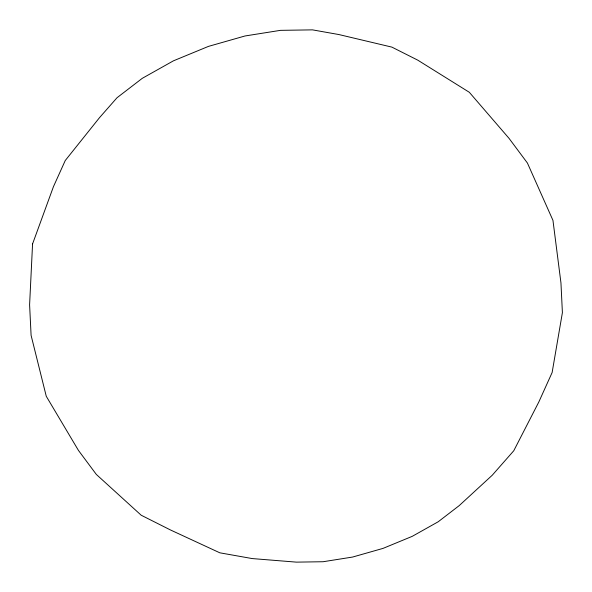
<?xml version="1.0" encoding="UTF-8"?>
<svg xmlns="http://www.w3.org/2000/svg" width="592" height="592" viewBox="0 0 592 592"><rect width="100%" height="100%" fill="white"/><g stroke="black" fill="none" stroke-linecap="round" stroke-linejoin="round"><path stroke-width="0.89" d="M32.567 243.926L29.6 304.784L31.095 335.368L46.272 396.292L78.44 450.408L96.333 474.436L141.17 515.21L170.37 529.914L219.824 552.81L252.236 558.574L296.422 562.134L323.099 561.734L352.64 557.042L383.039 548.384L412.224 536.352L438.206 521.767L459.214 505.612L492.233 475.243L513.76 450.756L538.824 401.983L552.129 372.523L562.4 312.613L560.95 282.88L552.958 220.372L527.42 163.037L509.016 138.328L469.315 92.285L417.76 60.147L391.882 47.116L338.905 34.558L312.509 29.866L280.475 30.347L244.999 35.979L208.495 46.376L173.449 60.821L142.25 78.344L117.024 97.739L99.486 117.69L65.253 160.521L53.458 186.635L32.567 243.926"/></g></svg>
